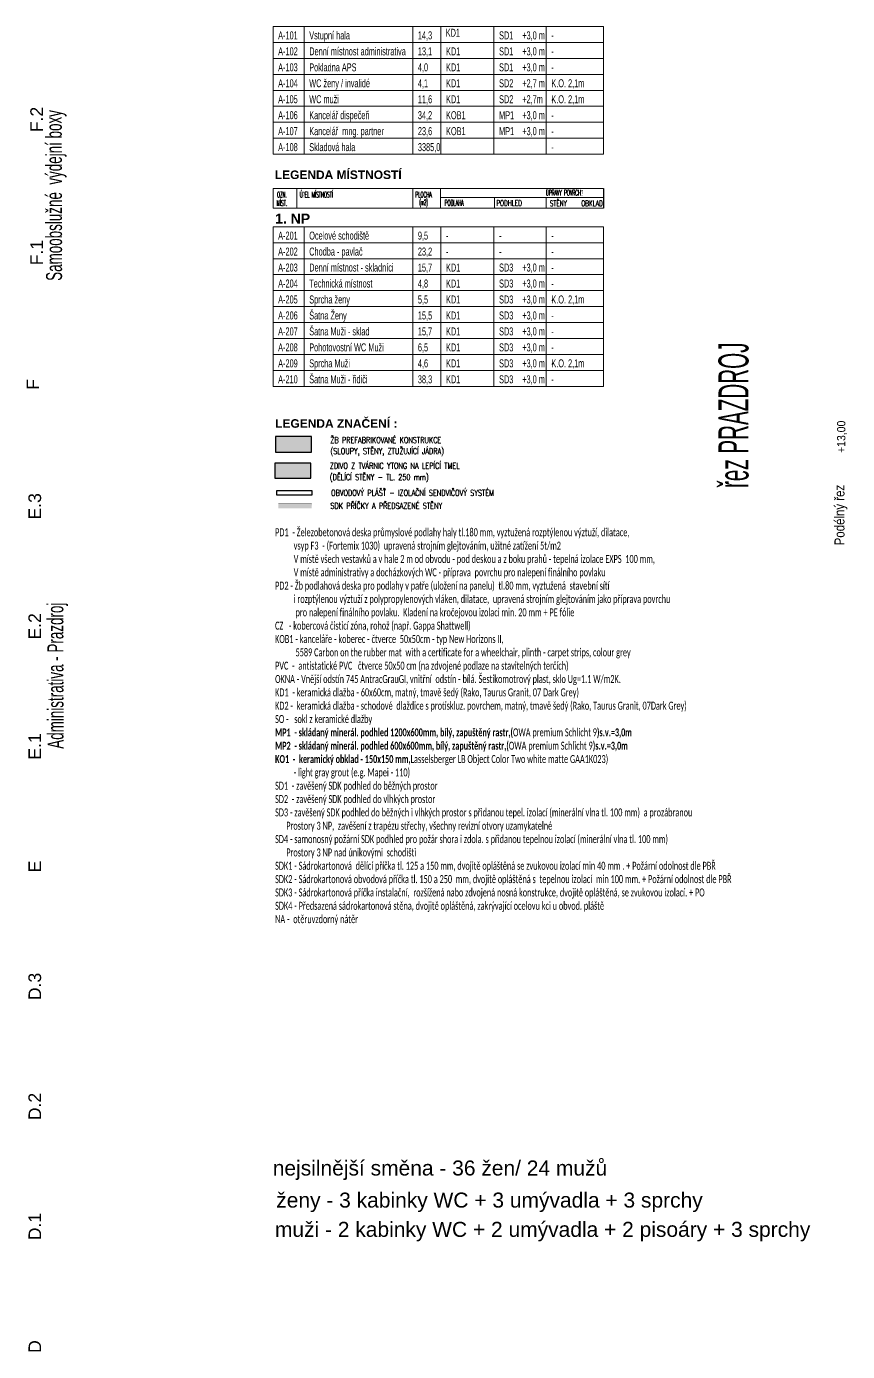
# Model space of a CAD drawing. Header units: millimetres. Extents: x 325046 to 1268204, y 1875583 to 2761998.
# Drawn here: x 1173127 to 1214152, y 2542661 to 2608891 of the extents above; entities that cross this region are included whole.
import ezdxf
from ezdxf.enums import TextEntityAlignment as Align

# ---------------------------------------------------------------- set-up
doc = ezdxf.new("R2010")
doc.units = ezdxf.units.MM
doc.header["$LTSCALE"] = 100
for name, color, linetype in [('A_KOTY_výškové', 2, 'Continuous'), ('Legenda', 7, 'Continuous'), ('Obvod plášť', 2, 'Continuous'), ('POPIS', 7, 'Continuous'), ('Popis - dílčí', 5, 'Continuous'), ('PŘÍČKY - ZDĚNÉ', 4, 'Continuous'), ('ČÍSLO MÍSTNOSTI', 4, 'Continuous'), ('ŽB-prefa', 3, 'Continuous'), ('ŽB-šraf-prefa', 253, 'Continuous')]:
    doc.layers.add(name, color=color, linetype=linetype)
doc.layers.add('NOVÉ KONSTRUKCE', color=7, linetype='Continuous', lineweight=9, true_color=0xe9074b)
for name, color, linetype, true_color in [('POPIS MÍSTNOSTÍ', 7, 'Continuous', 0x072bf2), ('Popis OS', 7, 'Continuous', 0xbd0a5d), ('ŠRAF - SDK', 7, 'Continuous', 0xfbe0ee)]:
    doc.layers.add(name, color=color, linetype=linetype, true_color=true_color)
doc.layers.add('ŠRAF-YTONG', color=54, linetype='Continuous', lineweight=9)
doc.styles.add('ARIAL', font='arial.ttf')
doc.styles.add('ARIAL NARROW', font='ARIALN.TTF')
doc.styles.add('ARIEL', font='arialbd.ttf')
doc.styles.add('ARIL-TENKÝ', font='arial.ttf')
doc.styles.add('ROMANS', font='romans.shx', dxfattribs={"width": 0.8})
doc.styles.add('ROZPISKA', font='arial.ttf', dxfattribs={"width": 0.6})

msp = doc.modelspace()

# ---------------------------------------------------------------- hatches: boundary and pattern name
at = {"layer": 'ŠRAF - SDK', "ltscale": 2}
h = msp.add_hatch(color=256, dxfattribs=at)
h.dxf.hatch_style = 1
h.paths.add_polyline_path([(1185717.5, 2585052.8), (1185717.5, 2584809.4), (1187381.1, 2584809.4), (1187387.3, 2585052.8)])
at = {"layer": 'ŠRAF-YTONG', "ltscale": 2, "true_color": 0x919191}
h = msp.add_hatch(color=252, dxfattribs=at)
h.dxf.hatch_style = 1
h.paths.add_polyline_path([(1187342.8, 2586315.6), (1187342.8, 2587065.6), (1185542.8, 2587065.6), (1185542.8, 2586315.6)])
h = msp.add_hatch(color=252, dxfattribs=at)
h.dxf.hatch_style = 1
h.paths.add_polyline_path([(1187342.8, 2586315.6), (1187342.8, 2587065.6), (1185542.8, 2587065.6), (1185542.8, 2586315.6)])
at = {"layer": 'ŽB-šraf-prefa'}
msp.add_hatch(color=256, dxfattribs=at).paths.add_polyline_path([(1185566, 2588392), (1185566, 2587610.6), (1187366, 2587610.6), (1187366, 2588392)])

# ---------------------------------------------------------------- linework, layer by layer
at = {"layer": 'Legenda', "linetype": 'ByBlock', "lineweight": 18}
for p, q in [((1185445.4, 2602507), (1185445.4, 2608891)), ((1185445.4, 2608891), (1201960.2, 2608891)), ((1186998.7, 2602507), (1186998.7, 2608891)), ((1192428, 2602507), (1192428, 2608891)), ((1193834.4, 2602507), (1193834.4, 2608891)), ((1196484.4, 2602507), (1196484.4, 2608891)), ((1199097.8, 2602507), (1199097.8, 2608891)), ((1201960.2, 2602507), (1201960.2, 2608891)), ((1185445.4, 2608093), (1201960.2, 2608093)), ((1185445.4, 2607295), (1201960.2, 2607295)), ((1185445.4, 2606497), (1201960.2, 2606497)), ((1185445.4, 2605699), (1201960.2, 2605699)), ((1185445.4, 2604901), (1201960.2, 2604901)), ((1185445.4, 2604103), (1201960.2, 2604103)), ((1185445.4, 2603305), (1201960.2, 2603305)), ((1185445.4, 2602507), (1201960.2, 2602507)), ((1185445.4, 2600799), (1201960.2, 2600799)), ((1185445.4, 2599811.2), (1185445.4, 2600799)), ((1186642.4, 2599811.2), (1186642.4, 2600799)), ((1192428, 2599811.2), (1192428, 2600799)), ((1193820.2, 2599811.2), (1193820.2, 2600799)), ((1193820.2, 2599811.2), (1193820.2, 2600799)), ((1193820.2, 2600351.3), (1201960.2, 2600351.3)), ((1196511.8, 2599811.2), (1196511.8, 2600351.3)), ((1196511.8, 2599811.2), (1196511.8, 2600351.3)), ((1199087, 2599811.2), (1199087, 2600351.3)), ((1185445.4, 2599811.2), (1201960.2, 2599811.2)), ((1185445.4, 2599811.2), (1201960.2, 2599811.2)), ((1185445.4, 2599811.2), (1201960.2, 2599811.2)), ((1185445.4, 2590902.1), (1185445.4, 2598882.1)), ((1185445.4, 2598882.1), (1201960.2, 2598882.1)), ((1186998.7, 2590902.1), (1186998.7, 2598882.1)), ((1192428, 2590902.1), (1192428, 2598882.1)), ((1193834.4, 2590902.1), (1193834.4, 2598882.1)), ((1196484.4, 2590902.1), (1196484.4, 2598882.1)), ((1199097.8, 2590902.1), (1199097.8, 2598882.1)), ((1201960.2, 2590902.1), (1201960.2, 2598882.1)), ((1185445.4, 2598084.1), (1201960.2, 2598084.1)), ((1185445.4, 2597286.1), (1201960.2, 2597286.1)), ((1185445.4, 2596488.1), (1201960.2, 2596488.1)), ((1185445.4, 2595690.1), (1201960.2, 2595690.1)), ((1185445.4, 2594892.1), (1201960.2, 2594892.1)), ((1185445.4, 2594094.1), (1201960.2, 2594094.1)), ((1185445.4, 2593296.1), (1201960.2, 2593296.1)), ((1185445.4, 2592498.1), (1201960.2, 2592498.1)), ((1185445.4, 2591700.1), (1201960.2, 2591700.1)), ((1185445.4, 2590902.1), (1201960.2, 2590902.1))]:
    msp.add_line(p, q, dxfattribs=at)
at = {"layer": 'Legenda'}
msp.add_line((1201960.2, 2600799), (1201960.2, 2599811.2), dxfattribs=at)
at = {"layer": 'NOVÉ KONSTRUKCE', "ltscale": 2, "transparency": 33554687, "const_width": 20, "flags": 128}
msp.add_lwpolyline([(1185717.5, 2585052.8), (1187381.1, 2585052.8)], dxfattribs=at)
at = {"layer": 'Obvod plášť', "ltscale": 2, "transparency": 33554687, "flags": 128}
msp.add_lwpolyline([(1185629.4, 2585697.1), (1187385.9, 2585697.1), (1187385.9, 2585457.1), (1185629.4, 2585457.1), (1185629.4, 2585697.1), (1185629.4, 2585697.1)], dxfattribs=at)
at = {"layer": 'PŘÍČKY - ZDĚNÉ'}
msp.add_lwpolyline([(1185542.8, 2587065.6), (1185542.8, 2586315.6), (1187342.8, 2586315.6), (1187342.8, 2587065.6)], close=True, dxfattribs=at)
msp.add_lwpolyline([(1185542.8, 2587065.6), (1185542.8, 2586315.6), (1187342.8, 2586315.6), (1187342.8, 2587065.6)], close=True, dxfattribs=at)
at = {"layer": 'ŽB-prefa', "ltscale": 50}
msp.add_lwpolyline([(1185566, 2588392), (1185566, 2587610.6), (1187366, 2587610.6), (1187366, 2588392)], close=True, dxfattribs=at)

# ---------------------------------------------------------------- texts
at = {"layer": 'A_KOTY_výškové', "color": 20, "true_color": 0xff3838, "style": 'ARIAL', "width": 0.9}
msp.add_text('+13,00', height=416, rotation=89.999997, dxfattribs=at).set_placement((1214046.2, 2587574.7))
at = {"layer": 'Legenda', "linetype": 'ByBlock', "lineweight": 18}
for s, height, style, width, p in [('A-101', 400, 'ROZPISKA', 0.6, (1185702.3, 2608247.5)), ('Vstupní hala', 400, 'ROZPISKA', 0.6, (1187255.5, 2608247.5)), ('14,3', 400, 'ROZPISKA', 0.6, (1192684.9, 2608247.5)), ('KD1', 400, 'ROZPISKA', 0.6, (1194077, 2608378.6)), ('SD1', 400, 'ROZPISKA', 0.6, (1196741.3, 2608247.5)), ('+3,0 m', 400, 'ROZPISKA', 0.6, (1197901.1, 2608247.5)), ('-', 400, 'ROZPISKA', 0.6, (1199354.6, 2608247.5)), ('A-102', 400, 'ROZPISKA', 0.6, (1185702.3, 2607449.5)), ('Denní místnost administrativa', 400, 'ROZPISKA', 0.6, (1187255.5, 2607449.5)), ('13,1', 400, 'ROZPISKA', 0.6, (1192684.9, 2607449.5)), ('KD1', 400, 'ROZPISKA', 0.6, (1194091.3, 2607449.5)), ('SD1', 400, 'ROZPISKA', 0.6, (1196741.3, 2607449.5)), ('+3,0 m', 400, 'ROZPISKA', 0.6, (1197901.1, 2607449.5)), ('-', 400, 'ROZPISKA', 0.6, (1199354.6, 2607449.5)), ('A-103', 400, 'ROZPISKA', 0.6, (1185702.3, 2606651.5)), ('Pokladna APS', 400, 'ROZPISKA', 0.6, (1187255.5, 2606651.5)), ('4,0', 400, 'ROZPISKA', 0.6, (1192684.9, 2606651.5)), ('KD1', 400, 'ROZPISKA', 0.6, (1194091.3, 2606651.5)), ('SD1', 400, 'ROZPISKA', 0.6, (1196741.3, 2606651.5)), ('+3,0 m', 400, 'ROZPISKA', 0.6, (1197901.1, 2606651.5)), ('-', 400, 'ROZPISKA', 0.6, (1199354.6, 2606651.5)), ('A-104', 400, 'ROZPISKA', 0.6, (1185702.3, 2605853.5)), ('WC ženy / invalidé', 400, 'ROZPISKA', 0.6, (1187255.5, 2605853.5)), ('4,1', 400, 'ROZPISKA', 0.6, (1192684.9, 2605853.5)), ('KD1', 400, 'ROZPISKA', 0.6, (1194091.3, 2605853.5)), ('SD2', 400, 'ROZPISKA', 0.6, (1196741.3, 2605853.5)), ('+2,7 m', 400, 'ROZPISKA', 0.6, (1197901.1, 2605853.5)), ('K.O. 2,1m', 400, 'ROZPISKA', 0.6, (1199354.6, 2605853.5)), ('WC muži', 400, 'ROZPISKA', 0.6, (1187255.5, 2605055.5)), ('A-105', 400, 'ROZPISKA', 0.6, (1185702.3, 2605055.5)), ('11,6', 400, 'ROZPISKA', 0.6, (1192684.9, 2605055.5)), ('KD1', 400, 'ROZPISKA', 0.6, (1194091.3, 2605055.5)), ('SD2', 400, 'ROZPISKA', 0.6, (1196741.3, 2605055.5)), ('+2,7m', 400, 'ROZPISKA', 0.6, (1197901.1, 2605055.5)), ('-', 400, 'ROZPISKA', 0.6, (1199354.6, 2605055.5)), ('K.O. 2,1m', 400, 'ROZPISKA', 0.6, (1199354.6, 2605055.5)), ('A-106', 400, 'ROZPISKA', 0.6, (1185702.3, 2604257.5)), ('Kancelář dispečeři', 400, 'ROZPISKA', 0.6, (1187255.5, 2604257.5)), ('34,2', 400, 'ROZPISKA', 0.6, (1192684.9, 2604257.5)), ('KOB1', 400, 'ROZPISKA', 0.6, (1194091.3, 2604257.5)), ('MP1', 400, 'ROZPISKA', 0.6, (1196741.3, 2604257.5)), ('+3,0 m', 400, 'ROZPISKA', 0.6, (1197901.1, 2604257.5)), ('-', 400, 'ROZPISKA', 0.6, (1199354.6, 2604257.5)), ('A-107', 400, 'ROZPISKA', 0.6, (1185702.3, 2603459.5)), ('Kancelář  mng. partner', 400, 'ROZPISKA', 0.6, (1187255.5, 2603459.5)), ('23,6', 400, 'ROZPISKA', 0.6, (1192684.9, 2603459.5)), ('KOB1', 400, 'ROZPISKA', 0.6, (1194091.3, 2603459.5)), ('MP1', 400, 'ROZPISKA', 0.6, (1196741.3, 2603459.5)), ('+3,0 m', 400, 'ROZPISKA', 0.6, (1197901.1, 2603459.5)), ('-', 400, 'ROZPISKA', 0.6, (1199354.6, 2603459.5)), ('A-108', 400, 'ROZPISKA', 0.6, (1185702.3, 2602661.5)), ('Skladová hala', 400, 'ROZPISKA', 0.6, (1187255.5, 2602661.5)), ('3385,0', 400, 'ROZPISKA', 0.6, (1192684.9, 2602661.5)), ('-', 400, 'ROZPISKA', 0.6, (1199354.6, 2602661.5)), ('PODHLED', 285, 'ROMANS', 0.6, (1196603.7, 2599919.7)), ('STĚNY', 285, 'ROMANS', 0.6, (1199278.6, 2599903.7)), ('OBKLAD', 285, 'ROMANS', 0.6, (1200850.5, 2599910.5)), ('A-201', 400, 'ROZPISKA', 0.6, (1185702.3, 2598238.7)), ('Ocelové schodiště', 400, 'ROZPISKA', 0.6, (1187255.5, 2598238.7)), ('9,5', 400, 'ROZPISKA', 0.6, (1192684.9, 2598238.7)), ('-', 400, 'ROZPISKA', 0.6, (1194091.3, 2598238.7)), ('-', 400, 'ROZPISKA', 0.6, (1196741.3, 2598238.7)), ('-', 400, 'ROZPISKA', 0.6, (1199354.6, 2598238.7)), ('A-202', 400, 'ROZPISKA', 0.6, (1185702.3, 2597440.7)), ('Chodba - pavlač', 400, 'ROZPISKA', 0.6, (1187255.5, 2597440.7)), ('23,2', 400, 'ROZPISKA', 0.6, (1192684.9, 2597440.7)), ('-', 400, 'ROZPISKA', 0.6, (1194091.3, 2597440.7)), ('-', 400, 'ROZPISKA', 0.6, (1196741.3, 2597440.7)), ('-', 400, 'ROZPISKA', 0.6, (1199354.6, 2597440.7)), ('A-203', 400, 'ROZPISKA', 0.6, (1185702.3, 2596642.7)), ('Denní místnost - skladníci', 400, 'ROZPISKA', 0.6, (1187255.5, 2596642.7)), ('15,7', 400, 'ROZPISKA', 0.6, (1192684.9, 2596642.7)), ('KD1', 400, 'ROZPISKA', 0.6, (1194091.3, 2596642.7)), ('SD3', 400, 'ROZPISKA', 0.6, (1196741.3, 2596642.7)), ('+3,0 m', 400, 'ROZPISKA', 0.6, (1197901.1, 2596642.7)), ('A-204', 400, 'ROZPISKA', 0.6, (1185702.3, 2595844.7)), ('Technická místnost', 400, 'ROZPISKA', 0.6, (1187255.5, 2595844.7)), ('4,8', 400, 'ROZPISKA', 0.6, (1192684.9, 2595844.7)), ('KD1', 400, 'ROZPISKA', 0.6, (1194091.3, 2595844.7)), ('SD3', 400, 'ROZPISKA', 0.6, (1196741.3, 2595844.7)), ('+3,0 m', 400, 'ROZPISKA', 0.6, (1197901.1, 2595844.7)), ('-', 400, 'ROZPISKA', 0.6, (1199354.6, 2596642.7)), ('-', 400, 'ROZPISKA', 0.6, (1199354.6, 2595844.7)), ('A-205', 400, 'ROZPISKA', 0.6, (1185702.3, 2595046.7)), ('Sprcha ženy', 400, 'ROZPISKA', 0.6, (1187255.5, 2595046.7)), ('5,5', 400, 'ROZPISKA', 0.6, (1192684.9, 2595046.7)), ('KD1', 400, 'ROZPISKA', 0.6, (1194091.3, 2595046.7)), ('SD3', 400, 'ROZPISKA', 0.6, (1196741.3, 2595046.7)), ('+3,0 m', 400, 'ROZPISKA', 0.6, (1197901.1, 2595046.7)), ('-', 400, 'ROZPISKA', 0.6, (1199354.6, 2595046.7)), ('K.O. 2,1m', 400, 'ROZPISKA', 0.6, (1199354.6, 2595046.7)), ('A-206', 400, 'ROZPISKA', 0.6, (1185702.3, 2594248.7)), ('Šatna Ženy', 400, 'ROZPISKA', 0.6, (1187255.5, 2594248.7)), ('15,5', 400, 'ROZPISKA', 0.6, (1192684.9, 2594248.7)), ('KD1', 400, 'ROZPISKA', 0.6, (1194091.3, 2594248.7)), ('SD3', 400, 'ROZPISKA', 0.6, (1196741.3, 2594248.7)), ('+3,0 m', 400, 'ROZPISKA', 0.6, (1197901.1, 2594248.7)), ('-', 400, 'ROZPISKA', 0.6, (1199354.6, 2594248.7)), ('A-207', 400, 'ROZPISKA', 0.6, (1185702.3, 2593450.7)), ('Šatna Muži - sklad', 400, 'ROZPISKA', 0.6, (1187255.5, 2593450.7)), ('15,7', 400, 'ROZPISKA', 0.6, (1192684.9, 2593450.7)), ('KD1', 400, 'ROZPISKA', 0.6, (1194091.3, 2593450.7)), ('SD3', 400, 'ROZPISKA', 0.6, (1196741.3, 2593450.7)), ('+3,0 m', 400, 'ROZPISKA', 0.6, (1197901.1, 2593450.7)), ('-', 400, 'ROZPISKA', 0.6, (1199354.6, 2593450.7)), ('A-208', 400, 'ROZPISKA', 0.6, (1185702.3, 2592652.7)), ('Pohotovostní WC Muži', 400, 'ROZPISKA', 0.6, (1187255.5, 2592652.7)), ('6,5', 400, 'ROZPISKA', 0.6, (1192684.9, 2592652.7)), ('KD1', 400, 'ROZPISKA', 0.6, (1194091.3, 2592652.7)), ('SD3', 400, 'ROZPISKA', 0.6, (1196741.3, 2592652.7)), ('+3,0 m', 400, 'ROZPISKA', 0.6, (1197901.1, 2592652.7)), ('A-209', 400, 'ROZPISKA', 0.6, (1185702.3, 2591854.7)), ('Sprcha Muži', 400, 'ROZPISKA', 0.6, (1187255.5, 2591854.7)), ('4,6', 400, 'ROZPISKA', 0.6, (1192684.9, 2591854.7)), ('KD1', 400, 'ROZPISKA', 0.6, (1194091.3, 2591854.7)), ('SD3', 400, 'ROZPISKA', 0.6, (1196741.3, 2591854.7)), ('+3,0 m', 400, 'ROZPISKA', 0.6, (1197901.1, 2591854.7)), ('-', 400, 'ROZPISKA', 0.6, (1199354.6, 2592652.7)), ('K.O. 2,1m', 400, 'ROZPISKA', 0.6, (1199354.6, 2591854.7)), ('Šatna Muži - řidiči', 400, 'ROZPISKA', 0.6, (1187255.5, 2591056.7)), ('-', 400, 'ROZPISKA', 0.6, (1199354.6, 2591854.7)), ('A-210', 400, 'ROZPISKA', 0.6, (1185702.3, 2591056.7)), ('38,3', 400, 'ROZPISKA', 0.6, (1192684.9, 2591056.7)), ('KD1', 400, 'ROZPISKA', 0.6, (1194091.3, 2591056.7)), ('SD3', 400, 'ROZPISKA', 0.6, (1196741.3, 2591056.7)), ('+3,0 m', 400, 'ROZPISKA', 0.6, (1197901.1, 2591056.7)), ('-', 400, 'ROZPISKA', 0.6, (1199354.6, 2591056.7)), ('ŽB PREFABRIKOVANÉ KONSTRUKCE ', 300, 'ROMANS', 0.75, (1188311.2, 2588068.6)), ('(SLOUPY, STĚNY, ZTUŽUJÍCÍ JÁDRA)', 300, 'ROMANS', 0.75, (1188311.2, 2587516.6)), ('ZDIVO Z TVÁRNIC YTONG NA LEPÍCÍ TMEL', 300, 'ROMANS', 0.75, (1188283.2, 2586782.9)), ('(DĚLÍCÍ STĚNY - TL. 250 mm)', 300, 'ROMANS', 0.75, (1188283.2, 2586217.4)), ('OBVODOVÝ PLÁŠŤ - IZOLAČNÍ SENDVIČOVÝ SYSTÉM', 300, 'ROMANS', 0.75, (1188346.9, 2585428.8)), ('SDK PŘÍČKY A PŘEDSAZENÉ STĚNY ', 300, 'ROMANS', 0.75, (1188311.6, 2584780.7))]:
    msp.add_text(s, height=height, dxfattribs=dict(at, style=style, width=width)).set_placement(p)
at = {"layer": 'Legenda', "linetype": 'ByBlock', "lineweight": 18, "style": 'ARIEL'}
for s, height, p in [('LEGENDA MÍSTNOSTÍ', 427.5, (1185536.2, 2601267.1)), ('1. NP ', 500, (1185552.3, 2599036.7)), ('LEGENDA ZNAČENÍ :', 427.5, (1185554.5, 2588834.5))]:
    msp.add_text(s, height=height, dxfattribs=at).set_placement(p)
at = {"layer": 'Legenda', "linetype": 'ByBlock', "lineweight": 18, "style": 'ROMANS'}
for s, width, p, p2 in [('M%%205ST.', 0.536824, (1185621.7, 2599919.9), (1186160.8, 2599919.9)), ('OZN.', 0.51, (1185649, 2600343.6), (1186133.5, 2600343.6)), ('%%218%%268EL M%%205STNOST%%205', 0.482283, (1186779.3, 2600343.8), (1188441.8, 2600343.8)), ('PLOCHA', 0.506042, (1192556.8, 2600348.8), (1193381, 2600348.8)), ('(m2)', 0.416216, (1192759.9, 2599960.3), (1193177.9, 2599960.3)), ('PODLAHA', 0.509783, (1194018.9, 2599935.1), (1194973.7, 2599935.1)), ('%%218PRAVY POVRCH%%366', 0.486525, (1199077, 2600435.4), (1200939, 2600435.4))]:
    msp.add_text(s, height=285, dxfattribs=dict(at, width=width)).set_placement(p, p2, align=Align.FIT)
at = {"layer": 'Legenda', "linetype": 'ByBlock', "lineweight": 18, "insert": (1185548.5, 2583810.1), "char_height": 400, "width": 75215, "attachment_point": 1, "style": 'ROZPISKA'}
msp.add_mtext('{\\fCalibri|b0|i0|c0|p34;PD1  - \\fCalibri|b0|i0|c238|p34;Železob\\fCalibri|b0|i0|c0|p34;etonová deska průmyslové podlahy haly tl.180 mm, vyztužená rozptýlenou výztuží, dilatace,\\P          vsyp F3  - (Fortemix 1030)  upravená strojním glejtováním, užitné zatížení 5t/m2\\P          V místě \\fCalibri|b0|i0|c238|p34;všech vestavků \\fCalibri|b0|i0|c0|p34;a v hale 2 m od obvodu - pod deskou\\fCalibri|b0|i0|c238|p34; a z boku prahů -\\fCalibri|b0|i0|c0|p34; tepelná izolace \\fCalibri|b0|i0|c238|p34;EXPS  10\\fCalibri|b0|i0|c0|p34;0 mm, \\P          V místě administrativy a docházkových WC - příprava  povrchu pro nalepení finálního povlaku\\PPD2 - \\fCalibri|b0|i0|c238|p34;Žb\\fCalibri|b0|i0|c0|p34; \\fCalibri|b0|i0|c238|p34;podlahová de\\fCalibri|b0|i0|c0|p34;ska \\fCalibri|b0|i0|c238|p34;pro\\fCalibri|b0|i0|c0|p34; podlahy \\fCalibri|b0|i0|c238|p34;v\\fCalibri|b0|i0|c0|p34; pat\\fCalibri|b0|i0|c238|p34;ře\\fCalibri|b0|i0|c0|p34; (\\fCalibri|b0|i0|c238|p34;uložení \\fCalibri|b0|i0|c0|p34;na panelu)  tl.\\fCalibri|b0|i0|c238|p34;8\\fCalibri|b0|i0|c0|p34;0 mm, vyztužená \\fCalibri|b0|i0|c238|p34; stavební sítí \\P          i \\fCalibri|b0|i0|c0|p34;rozptýlenou výztuží\\fCalibri|b0|i0|c238|p34; z polypropylenových vláken\\fCalibri|b0|i0|c0|p34;, dilatace,\\fCalibri|b0|i0|c238|p34; \\fCalibri|b0|i0|c0|p34; upravená strojním glejtováním\\fCalibri|b0|i0|c238|p34; jako\\fCalibri|b0|i0|c0|p34; příprava povrchu \\fCalibri|b0|i0|c238|p34;\\P           \\fCalibri|b0|i0|c0|p34;pro nalep\\fCalibri|b0|i0|c238|p34;e\\fCalibri|b0|i0|c0|p34;ní finálního povlaku\\fCalibri|b0|i0|c238|p34;.\\fCalibri|b0|i0|c0|p34;  Kladení na kročejovou izolaci min. \\fCalibri|b0|i0|c238|p34;20\\fCalibri|b0|i0|c0|p34; mm\\fCalibri|b0|i0|c238|p34; + PE fólie\\fCalibri|b0|i0|c0|p34;\\PCZ   - kobercová čisticí zóna, rohož (např. Gappa Shattwell) \\PKOB1 - kanceláře - koberec - čtverce  50x50cm - typ\\fCalibri|b0|i0|c238|p34; New Horizons II,\\P           5589 Carbon on the rubber mat  with a certificate for a wheelchair, plinth - carpet strips, colour grey\\PPVC  -  antistatické PVC   čtverce 50x50 cm (na zdvojené podlaze na stavitelných terčích)\\POKNA - Vnější odstín 745 AntracGrauGI, vnitřní  odstín - bílá. Šestikomotrový plast, sklo Ug=1.1 W/m2K.\\PKD1  - keramická dlažba - 60x60cm, matný, tmavě šedý (Rako, Taurus Granit, 07 Dark Grey) \\PKD2 -  keramická dlažba - schodové  dlaždice s protiskluz. povrchem, matný, tmavě šedý (Rako, Taurus Granit, 07Dark Grey) \\PSO -   sokl z keramické dlažby  \\P\\fCalibri|b1|i0|c238|p34;MP1  - skládaný minerál. podhled 1200x600mm, bílý, zapuštěný rastr,(\\fCalibri|b0|i0|c238|p34;OWA premium Schlicht 9\\fCalibri|b1|i0|c238|p34;)s.v.=3,0m \\fCalibri|b0|i0|c238|p34;\\P\\fCalibri|b1|i0|c238|p34;MP2  - skládaný minerál. podhled 600x600mm, bílý, zapuštěný rastr,(\\fCalibri|b0|i0|c238|p34;OWA premium Schlicht 9\\fCalibri|b1|i0|c238|p34;)s.v.=3,0m \\PKO1  -  keramický obklad - 150x150 mm,\\fCalibri|b0|i0|c238|p34;Lasselsberger LB Object Color Two white matte GAA1K023)\\P          - light gray grout (e.g. Mapei - 110)\\PSD1  - zavěšený SDK podhled do běžných prostor\\PSD2  - zavěšený SDK podhled do vlhkých prostor\\PSD3 - zavěšený SDK podhled do běžných i vlhkých prostor s přidanou tepel. izolací (minerální vlna tl. 100 mm)  a prozábranou \\P      Prostory 3 NP,  zavěšení z trapézu střechy, všechny revizní otvory uzamykatelné\\PSD4 - samonosný požární SDK podhled pro požár shora i zdola. s přidanou tepelnou izolací (minerální vlna tl. 100 mm) \\P      Prostory 3 NP nad únikovými  schodišti\\PSDK1 - Sádrokartonová  dělící příčka tl. 125 a 150 mm, dvojitě opláštěná se zvukovou izolací min 40 mm . + Požární odolnost dle PBŘ\\PSDK2 - Sádrokartonová obvodová příčka tl. 150 a 250  mm, dvojitě opláštěná s  tepelnou izolací  min 100 mm. + Požární odolnost dle PBŘ\\PSDK3 - Sádrokartonová příčka instalační,  rozšížená nabo zdvojená nosná konstrukce, dvojitě opláštěná, se zvukovou izolací. + PO\\PSDK4 - Předsazená sádrokartonová stěna, dvojitě opláštěná, zakrývající ocelovu kci u obvod. pláště\\PNA -  otěruvzdorný nátěr \\P\\P\\fArial Narrow|b0|i0|c238|p34;\\P\\fTimes New Roman|b1|i0|c238|p18;\\P\\pi-600,l1500,t1500,5198.4;\\fArial Narrow|b0|i0|c238|p34;\\H1.25x; \\H0.8x;\\P\\pi0,l0,tz;\\fArial|b0|i0|c238|p34;\\H1.4167x; }\\P{\\H1.1111x; }^I{\\H1.213x; }', dxfattribs=at)
at = {"layer": 'POPIS', "linetype": 'ByBlock', "lineweight": 18, "style": 'ARIAL'}
for s, p in [('nejsilnější směna - 36 žen/ 24 mužů', (1185432.1, 2551458.6)), ('ženy - 3 kabinky WC + 3 umývadla + 3 sprchy', (1185606.9, 2549854.9)), ('muži - 2 kabinky WC + 2 umývadla + 2 pisoáry + 3 sprchy', (1185540.4, 2548392.1))]:
    msp.add_text(s, height=750, dxfattribs=at).set_placement(p)
at = {"layer": 'Popis - dílčí', "char_height": 800, "attachment_point": 7, "rotation": 90.108701, "style": 'ROZPISKA'}
for s, insert in [('Samoobslužné  výdejní boxy ', (1175146.2, 2596178.9, 0)), ('Administrativa - Prazdroj ', (1175221.6, 2572791.4, 0))]:
    msp.add_mtext(s, dxfattribs=dict(at, insert=insert))
at = {"layer": 'POPIS MÍSTNOSTÍ', "style": 'ARIAL NARROW', "width": 0.6}
msp.add_text('řez PRAZDROJ', height=1500, rotation=90, dxfattribs=at).set_placement((1209205.2, 2585822.3))
at = {"layer": 'Popis OS', "linetype": 'ByBlock', "style": 'ARIL-TENKÝ'}
for s, p in [('F.2', (1173632.1, 2604242.7)), ('F.1', (1173632.1, 2597592.7)), ('F', (1173442.2, 2591006.5)), ('E.3', (1173540.1, 2584907)), ('E.2', (1173540.1, 2578907)), ('E.1', (1173540.1, 2572907)), ('E', (1173540.1, 2566907)), ('D.3', (1173540.1, 2560907)), ('D.2', (1173540.1, 2554907)), ('D.1', (1173540.1, 2548907)), ('D', (1173540.1, 2542907))]:
    msp.add_text(s, height=630, rotation=90, dxfattribs=at).set_placement(p, align=Align.MIDDLE_CENTER)
at = {"layer": 'ČÍSLO MÍSTNOSTI', "style": 'ARIAL NARROW'}
msp.add_text('Podélný řez', height=500, rotation=90, dxfattribs=at).set_placement((1214001.4, 2582956.7))

doc.saveas('drawing.dxf')
